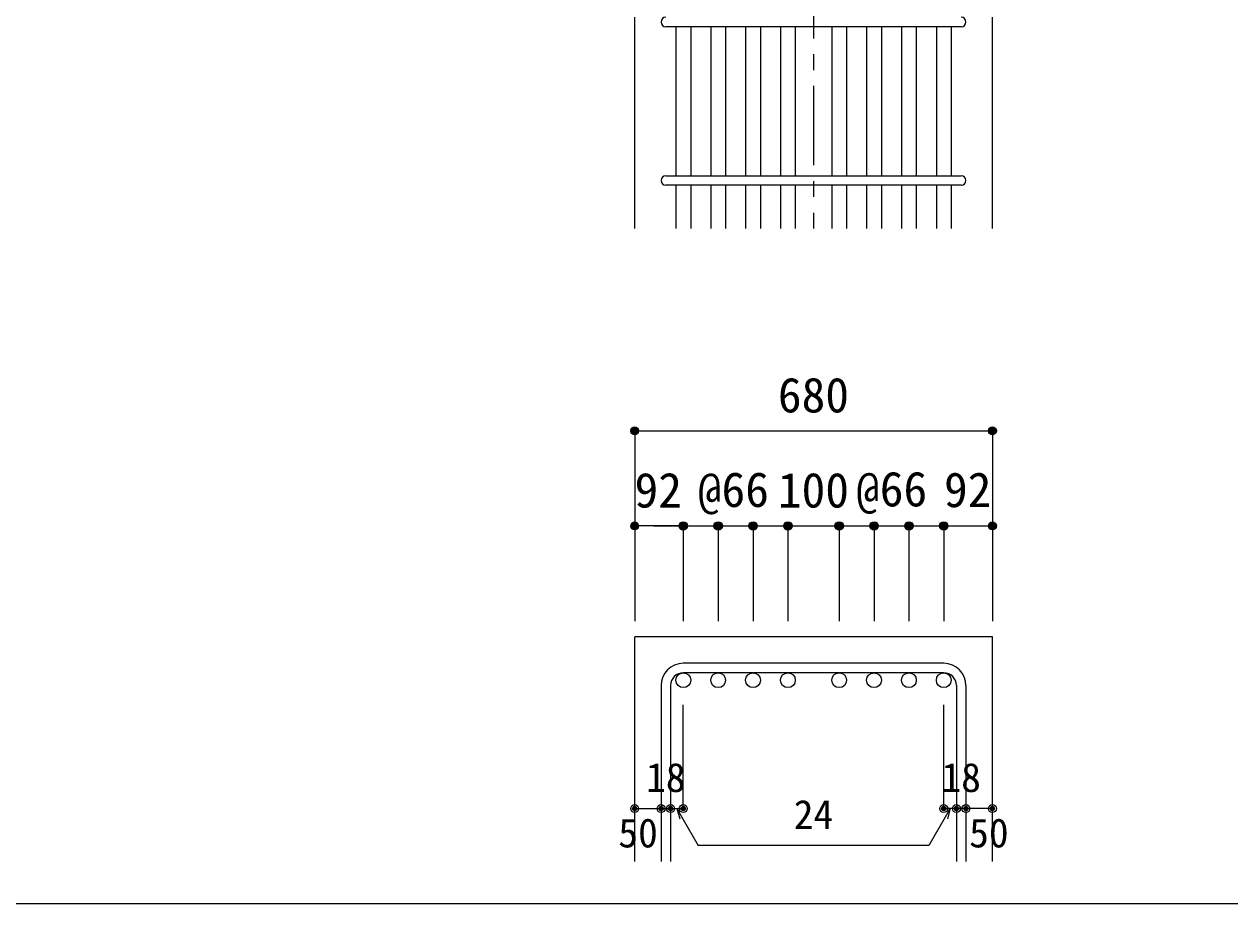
# Model space of a CAD drawing. Units: millimetres at full size, sheet at 1:30; some dimension numbers follow another scale. Extents: x -5973 to 5955, y -4195 to 4201.
# Drawn here: x -942 to 1340, y -4195 to -2530 of the extents above; entities that cross this region are included whole.
import ezdxf
from ezdxf.enums import TextEntityAlignment as Align

# ---------------------------------------------------------------- set-up
doc = ezdxf.new("R2010")
doc.units = ezdxf.units.MM
doc.header["$LTSCALE"] = 30
doc.header["$PDMODE"] = 32
doc.header["$PDSIZE"] = 15
doc.linetypes.add('CHAIN1', pattern=[8, 5, -1, 1, -1])
for name, color, linetype in [('0-1_躯体線', 2, 'Continuous'), ('0-5_基礎梁筋', 7, 'Continuous'), ('0-6_スタラップ筋', 7, 'Continuous'), ('0-D_寸法', 4, 'Continuous'), ('F-0_枠', 6, 'Continuous')]:
    doc.layers.add(name, color=color, linetype=linetype)
doc.styles.add('ＭＳ ゴシック', font='')
doc.styles.get('ＭＳ ゴシック').set_extended_font_data('MS Gothic')

msp = doc.modelspace()

# ---------------------------------------------------------------- linework, layer by layer
at = {"layer": '0-1_躯体線'}
for p, q in [((213.94, -2917.16), (213.94, -2517.16)), ((890.94, -2917.16), (890.94, -2517.16)), ((213.94, -4114.89), (213.94, -3689.89)), ((890.94, -3689.89), (213.94, -3689.89)), ((890.94, -4114.89), (890.94, -3689.89))]:
    msp.add_line(p, q, dxfattribs=at)
at = {"layer": '0-5_基礎梁筋'}
for p, q in [((291.94, -2535.16), (291.94, -2817.16)), ((319.94, -2535.16), (319.94, -2817.16)), ((357.94, -2535.16), (357.94, -2817.16)), ((385.94, -2535.16), (385.94, -2817.16)), ((423.94, -2535.16), (423.94, -2817.16)), ((451.94, -2535.16), (451.94, -2817.16)), ((489.94, -2535.16), (489.94, -2817.16)), ((517.94, -2535.16), (517.94, -2817.16)), ((586.94, -2535.16), (586.94, -2817.16)), ((614.94, -2535.16), (614.94, -2817.16)), ((652.94, -2535.16), (652.94, -2817.16)), ((680.94, -2535.16), (680.94, -2817.16)), ((718.94, -2535.16), (718.94, -2817.16)), ((746.94, -2535.16), (746.94, -2817.16)), ((784.94, -2535.16), (784.94, -2817.16)), ((812.94, -2535.16), (812.94, -2817.16)), ((291.94, -2835.16), (291.94, -2917.16)), ((319.94, -2835.16), (319.94, -2917.16)), ((357.94, -2835.16), (357.94, -2917.16)), ((385.94, -2835.16), (385.94, -2917.16)), ((423.94, -2835.16), (423.94, -2917.16)), ((451.94, -2835.16), (451.94, -2917.16)), ((489.94, -2835.16), (489.94, -2917.16)), ((517.94, -2835.16), (517.94, -2917.16)), ((586.94, -2835.16), (586.94, -2917.16)), ((614.94, -2835.16), (614.94, -2917.16)), ((652.94, -2835.16), (652.94, -2917.16)), ((680.94, -2835.16), (680.94, -2917.16)), ((718.94, -2835.16), (718.94, -2917.16)), ((746.94, -2835.16), (746.94, -2917.16)), ((784.94, -2835.16), (784.94, -2917.16)), ((812.94, -2835.16), (812.94, -2917.16))]:
    msp.add_line(p, q, dxfattribs=at)
at = {"layer": '0-5_基礎梁筋', "color": 3}
for centre in [(305.94, -3771.89), (371.94, -3771.89), (437.94, -3771.89), (503.94, -3771.89), (600.94, -3771.89), (666.94, -3771.89), (732.94, -3771.89), (798.94, -3771.89)]:
    msp.add_circle(centre, 14, dxfattribs=at)
at = {"layer": '0-6_スタラップ筋'}
for p, q in [((831.94, -2535.16), (272.94, -2535.16)), ((272.94, -2817.16), (831.94, -2817.16)), ((831.94, -2835.16), (272.94, -2835.16)), ((798.94, -3739.89), (305.94, -3739.89)), ((798.94, -3757.89), (305.94, -3757.89)), ((263.94, -3781.89), (263.94, -4114.89)), ((281.94, -3781.89), (281.94, -4114.89)), ((822.94, -3781.89), (822.94, -4114.89)), ((840.94, -3781.89), (840.94, -4114.89))]:
    msp.add_line(p, q, dxfattribs=at)
for centre, radius, start, end in [((272.94, -2526.16), 9, 90, 270), ((831.94, -2526.16), 9, 270, 90), ((272.94, -2826.16), 9, 90, 270), ((831.94, -2826.16), 9, 270, 90), ((305.94, -3781.89), 42, 90, 180), ((798.94, -3781.89), 42, 0, 90), ((305.94, -3781.89), 24, 90, 180), ((798.94, -3781.89), 24, 0, 90)]:
    msp.add_arc(centre, radius, start, end, dxfattribs=at)
at = {"layer": '0-D_寸法', "linetype": 'CHAIN1'}
msp.add_line((552.44, -967.16), (552.44, -2917.16), dxfattribs=at)
at = {"layer": '0-D_寸法'}
for p, q in [((213.94, -3299.89), (213.94, -3479.89)), ((213.94, -3299.89), (890.94, -3299.89)), ((890.94, -3299.89), (890.94, -3479.89)), ((213.94, -3479.89), (213.94, -3659.89)), ((299.94, -3479.89), (213.94, -3479.89)), ((249.97, -3479.89), (305.94, -3479.89)), ((305.94, -3479.89), (305.94, -3659.89)), ((305.94, -3479.89), (486.44, -3479.89)), ((371.94, -3479.89), (371.94, -3659.89)), ((437.94, -3479.89), (437.94, -3659.89)), ((437.94, -3479.89), (437.94, -3659.89)), ((486.44, -3479.89), (600.94, -3479.89)), ((503.94, -3479.89), (503.94, -3659.89)), ((503.94, -3479.89), (503.94, -3659.89)), ((600.94, -3479.89), (600.94, -3659.89)), ((600.94, -3479.89), (600.94, -3659.89)), ((600.94, -3479.89), (798.94, -3479.89)), ((666.94, -3479.89), (666.94, -3659.89)), ((666.94, -3479.89), (666.94, -3659.89)), ((732.94, -3479.89), (732.94, -3659.89)), ((732.94, -3479.89), (732.94, -3659.89)), ((798.94, -3479.89), (798.94, -3659.89)), ((804.94, -3479.89), (890.94, -3479.89)), ((890.94, -3479.89), (890.94, -3659.89)), ((305.94, -4014.89), (305.94, -3818.81)), ((798.94, -4014.89), (798.94, -3818.81)), ((213.94, -4014.89), (263.94, -4014.89)), ((263.94, -4014.89), (281.94, -4014.89)), ((281.94, -4014.89), (305.94, -4014.89)), ((293.94, -4014.89), (334.39, -4084.96)), ((293.94, -4014.89), (299.11, -4034.21)), ((810.94, -4014.89), (770.49, -4084.96)), ((822.94, -4014.89), (798.94, -4014.89)), ((810.94, -4014.89), (805.76, -4034.21)), ((840.94, -4014.89), (822.94, -4014.89)), ((890.94, -4014.89), (840.94, -4014.89)), ((770.49, -4084.96), (334.39, -4084.96))]:
    msp.add_line(p, q, dxfattribs=at)
for centre, radius in [((213.94, -3299.89), 7.2), ((213.94, -3299.89), 6.4), ((213.94, -3299.89), 5.6), ((213.94, -3299.89), 4.8), ((213.94, -3299.89), 4), ((213.94, -3299.89), 3.2), ((213.94, -3299.89), 2.4), ((213.94, -3299.89), 1.6), ((213.94, -3299.89), 0.8), ((890.94, -3299.89), 7.2), ((890.94, -3299.89), 6.4), ((890.94, -3299.89), 5.6), ((890.94, -3299.89), 4.8), ((890.94, -3299.89), 4), ((890.94, -3299.89), 3.2), ((890.94, -3299.89), 2.4), ((890.94, -3299.89), 1.6), ((890.94, -3299.89), 0.8), ((213.94, -3479.89), 7.2), ((213.94, -3479.89), 6.4), ((213.94, -3479.89), 5.6), ((213.94, -3479.89), 4.8), ((213.94, -3479.89), 4), ((213.94, -3479.89), 3.2), ((213.94, -3479.89), 2.4), ((213.94, -3479.89), 1.6), ((213.94, -3479.89), 0.8), ((305.94, -3479.89), 8), ((305.94, -3479.89), 7.2), ((305.94, -3479.89), 6.4), ((305.94, -3479.89), 5.6), ((305.94, -3479.89), 4.8), ((305.94, -3479.89), 4), ((305.94, -3479.89), 3.2), ((305.94, -3479.89), 2.4), ((305.94, -3479.89), 1.6), ((305.94, -3479.89), 0.8), ((371.94, -3479.89), 8), ((371.94, -3479.89), 7.2), ((371.94, -3479.89), 6.4), ((371.94, -3479.89), 5.6), ((371.94, -3479.89), 4.8), ((371.94, -3479.89), 4), ((371.94, -3479.89), 3.2), ((371.94, -3479.89), 2.4), ((371.94, -3479.89), 1.6), ((371.94, -3479.89), 0.8), ((437.94, -3479.89), 8), ((437.94, -3479.89), 7.2), ((437.94, -3479.89), 6.4), ((437.94, -3479.89), 5.6), ((437.94, -3479.89), 4.8), ((437.94, -3479.89), 4), ((437.94, -3479.89), 3.2), ((437.94, -3479.89), 2.4), ((437.94, -3479.89), 1.6), ((437.94, -3479.89), 0.8), ((503.94, -3479.89), 8), ((503.94, -3479.89), 7.2), ((503.94, -3479.89), 6.4), ((503.94, -3479.89), 5.6), ((503.94, -3479.89), 4.8), ((503.94, -3479.89), 4), ((503.94, -3479.89), 3.2), ((503.94, -3479.89), 2.4), ((503.94, -3479.89), 1.6), ((503.94, -3479.89), 0.8), ((600.94, -3479.89), 8), ((600.94, -3479.89), 7.2), ((600.94, -3479.89), 6.4), ((600.94, -3479.89), 5.6), ((600.94, -3479.89), 4.8), ((600.94, -3479.89), 4), ((600.94, -3479.89), 3.2), ((600.94, -3479.89), 2.4), ((600.94, -3479.89), 1.6), ((600.94, -3479.89), 0.8), ((666.94, -3479.89), 8), ((666.94, -3479.89), 7.2), ((666.94, -3479.89), 6.4), ((666.94, -3479.89), 5.6), ((666.94, -3479.89), 4.8), ((666.94, -3479.89), 4), ((666.94, -3479.89), 3.2), ((666.94, -3479.89), 2.4), ((666.94, -3479.89), 1.6), ((666.94, -3479.89), 0.8), ((732.94, -3479.89), 8), ((732.94, -3479.89), 7.2), ((732.94, -3479.89), 6.4), ((732.94, -3479.89), 5.6), ((732.94, -3479.89), 4.8), ((732.94, -3479.89), 4), ((732.94, -3479.89), 3.2), ((732.94, -3479.89), 2.4), ((732.94, -3479.89), 1.6), ((732.94, -3479.89), 0.8), ((798.94, -3479.89), 8), ((798.94, -3479.89), 7.2), ((798.94, -3479.89), 6.4), ((798.94, -3479.89), 5.6), ((798.94, -3479.89), 4.8), ((798.94, -3479.89), 4), ((798.94, -3479.89), 3.2), ((798.94, -3479.89), 2.4), ((798.94, -3479.89), 1.6), ((798.94, -3479.89), 0.8), ((890.94, -3479.89), 7.2), ((890.94, -3479.89), 6.4), ((890.94, -3479.89), 5.6), ((890.94, -3479.89), 4.8), ((890.94, -3479.89), 4), ((890.94, -3479.89), 3.2), ((890.94, -3479.89), 2.4), ((890.94, -3479.89), 1.6), ((890.94, -3479.89), 0.8), ((213.94, -4014.89), 4), ((213.94, -4014.89), 3.6), ((213.94, -4014.89), 3.2), ((213.94, -4014.89), 2.8), ((213.94, -4014.89), 2.4), ((213.94, -4014.89), 2), ((213.94, -4014.89), 1.6), ((213.94, -4014.89), 1.2), ((213.94, -4014.89), 0.8), ((213.94, -4014.89), 0.4), ((263.94, -4014.89), 4), ((263.94, -4014.89), 3.6), ((263.94, -4014.89), 3.2), ((263.94, -4014.89), 2.8), ((263.94, -4014.89), 2.4), ((263.94, -4014.89), 2), ((263.94, -4014.89), 1.6), ((263.94, -4014.89), 1.2), ((263.94, -4014.89), 0.8), ((263.94, -4014.89), 0.4), ((281.94, -4014.89), 4), ((281.94, -4014.89), 3.6), ((281.94, -4014.89), 3.2), ((281.94, -4014.89), 2.8), ((281.94, -4014.89), 2.4), ((281.94, -4014.89), 2), ((281.94, -4014.89), 1.6), ((281.94, -4014.89), 1.2), ((281.94, -4014.89), 0.8), ((281.94, -4014.89), 0.4), ((305.94, -4014.89), 4), ((305.94, -4014.89), 3.6), ((305.94, -4014.89), 3.2), ((305.94, -4014.89), 2.8), ((305.94, -4014.89), 2.4), ((305.94, -4014.89), 2), ((305.94, -4014.89), 1.6), ((305.94, -4014.89), 1.2), ((305.94, -4014.89), 0.8), ((305.94, -4014.89), 0.4), ((798.94, -4014.89), 4), ((798.94, -4014.89), 3.6), ((798.94, -4014.89), 3.2), ((798.94, -4014.89), 2.8), ((798.94, -4014.89), 2.4), ((798.94, -4014.89), 2), ((798.94, -4014.89), 1.6), ((798.94, -4014.89), 1.2), ((798.94, -4014.89), 0.8), ((798.94, -4014.89), 0.4), ((822.94, -4014.89), 4), ((822.94, -4014.89), 3.6), ((822.94, -4014.89), 3.2), ((822.94, -4014.89), 2.8), ((822.94, -4014.89), 2.4), ((822.94, -4014.89), 2), ((822.94, -4014.89), 1.6), ((822.94, -4014.89), 1.2), ((822.94, -4014.89), 0.8), ((822.94, -4014.89), 0.4), ((840.94, -4014.89), 4), ((840.94, -4014.89), 3.6), ((840.94, -4014.89), 3.2), ((840.94, -4014.89), 2.8), ((840.94, -4014.89), 2.4), ((840.94, -4014.89), 2), ((840.94, -4014.89), 1.6), ((840.94, -4014.89), 1.2), ((840.94, -4014.89), 0.8), ((840.94, -4014.89), 0.4), ((890.94, -4014.89), 4), ((890.94, -4014.89), 3.6), ((890.94, -4014.89), 3.2), ((890.94, -4014.89), 2.8), ((890.94, -4014.89), 2.4), ((890.94, -4014.89), 2), ((890.94, -4014.89), 1.6), ((890.94, -4014.89), 1.2), ((890.94, -4014.89), 0.8), ((890.94, -4014.89), 0.4)]:
    msp.add_circle(centre, radius, dxfattribs=at)
at = {"layer": '0-D_寸法', "color": 7}
for p in [(213.94, -3299.89), (890.94, -3299.89), (213.94, -3479.89), (305.94, -3479.89), (371.94, -3479.89), (371.94, -3479.89), (437.94, -3479.89), (437.94, -3479.89), (503.94, -3479.89), (503.94, -3479.89), (600.94, -3479.89), (600.94, -3479.89), (666.94, -3479.89), (666.94, -3479.89), (732.94, -3479.89), (732.94, -3479.89), (798.94, -3479.89), (798.94, -3479.89), (890.94, -3479.89), (213.94, -4014.89), (263.94, -4014.89), (281.94, -4014.89), (305.94, -4014.89), (305.94, -4014.89), (798.94, -4014.89), (822.94, -4014.89), (840.94, -4014.89), (890.94, -4014.89)]:
    msp.add_point(p, dxfattribs=at)
at = {"layer": 'F-0_枠'}
msp.add_lwpolyline([(5954.1, -4195.24), (590.94, -4195.24), (-5972.88, -4195.24)], dxfattribs=at)

# ---------------------------------------------------------------- texts
at = {"layer": '0-D_寸法', "style": 'ＭＳ ゴシック'}
for s, height, p in [('680', 65.98, (484.94, -3284.89)), ('92', 65.98, (213.7, -3464.89)), ('@66', 65.98, (333.42, -3463.82)), ('100', 65.98, (484.94, -3464.89)), ('@66', 65.98, (632.9, -3462.74)), ('92', 65.98, (799.38, -3464.11)), ('18', 54.99, (235.44, -3999.89)), ('18', 54.99, (794.44, -3999.89)), ('24', 54.99, (514.94, -4069.96)), ('50', 54.99, (182.94, -4104.89)), ('50', 54.99, (846.94, -4104.89))]:
    msp.add_text(s, height=height, dxfattribs=at).set_placement(p, align=Align.BOTTOM_LEFT)

doc.saveas('drawing.dxf')
